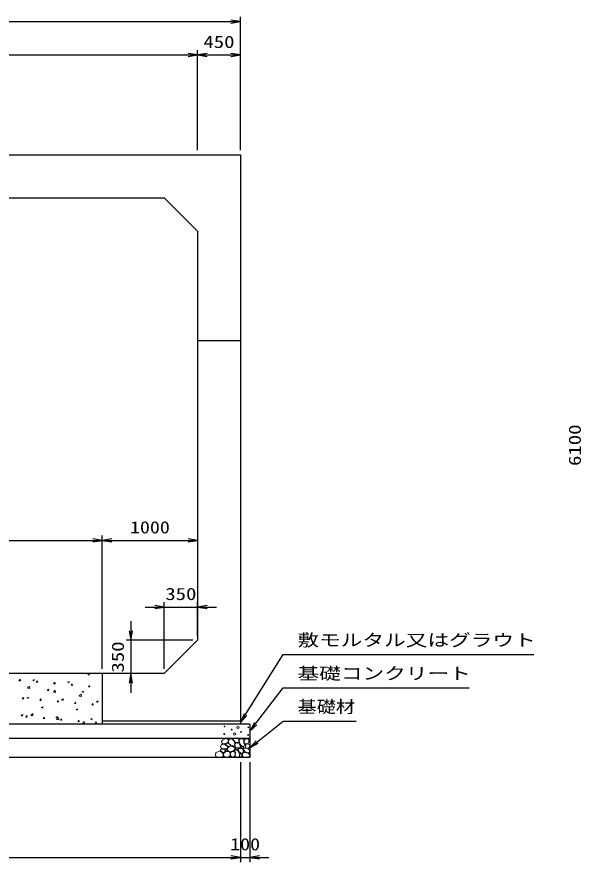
# Model space of a CAD drawing. Units: millimetres at full size. Extents: x 0 to 42050, y 0 to 29700.
# Drawn here: x 22378 to 28304, y 12270 to 21150 of the extents above; entities that cross this region are included whole.
import ezdxf
from ezdxf.enums import TextEntityAlignment as Align

# ---------------------------------------------------------------- set-up
doc = ezdxf.new("R2010")
doc.units = ezdxf.units.MM
for name, color, linetype, lineweight in [('D-DCR-HCHn', 4, 'Continuous', 9), ('D-STR-DIM', 7, 'Continuous', 25), ('D-STR-STRn', 1, 'Continuous', 25), ('D-STR-TXT', 7, 'Continuous', 25)]:
    doc.layers.add(name, color=color, linetype=linetype, lineweight=lineweight)
doc.styles.add('ＭＳ ゴシック', font='')
doc.styles.get('ＭＳ ゴシック').set_extended_font_data('MS Gothic')

# ---------------------------------------------------------------- blocks, each defined once
blk = doc.blocks.new('open_arrow')
at = {"color": 0, "linetype": 'Continuous', "lineweight": -2}
blk.add_lwpolyline([(7.5, 1.25), (0, 0), (7.5, -1.25)], dxfattribs=at)

msp = doc.modelspace()

# ---------------------------------------------------------------- linework, layer by layer
at = {"layer": 'D-DCR-HCHn'}
for p, q in [((23123.018, 14242.901), (23140.803, 14249.728)), ((23123.039, 14242.865), (23135.674, 14234.343)), ((23135.688, 14234.348), (23140.838, 14249.697)), ((22399.613, 14176.076), (22414.795, 14174.748)), ((22399.618, 14176.09), (22411.863, 14190.683)), ((22414.903, 14174.654), (22411.966, 14190.576)), ((22490.135, 14099.177), (22509.919, 14119.796)), ((22512.732, 14095.639), (22509.925, 14119.761)), ((22544.57, 14181.32), (22562.355, 14188.147)), ((22544.592, 14181.285), (22557.226, 14172.763)), ((22557.241, 14172.767), (22562.391, 14188.116)), ((22581.797, 14160.137), (22596.979, 14158.809)), ((22581.802, 14160.151), (22594.047, 14174.744)), ((22597.087, 14158.714), (22594.15, 14174.635)), ((22763.981, 14144.198), (22779.163, 14142.87)), ((22763.987, 14144.212), (22776.232, 14158.805)), ((22779.271, 14142.774), (22776.334, 14158.695)), ((22909.601, 14160.978), (22927.386, 14167.805)), ((22909.623, 14160.942), (22922.257, 14152.42)), ((22922.272, 14152.425), (22927.422, 14167.774)), ((22946.165, 14128.259), (22961.347, 14126.931)), ((22946.172, 14128.273), (22958.417, 14142.866)), ((22961.455, 14126.833), (22958.518, 14142.755)), ((23128.356, 14112.333), (23140.602, 14126.927)), ((23143.638, 14110.893), (23140.702, 14126.814)), ((23274.633, 14140.635), (23275, 14140.776)), ((23274.654, 14140.6), (23275, 14140.366)), ((22490.165, 14099.115), (22512.755, 14095.611)), ((22696.185, 14079.055), (22713.97, 14085.882)), ((22696.206, 14079.019), (22708.841, 14070.497)), ((22708.855, 14070.502), (22714.005, 14085.851)), ((22761.214, 14057.135), (22780.998, 14077.754)), ((22761.244, 14057.072), (22783.834, 14053.568)), ((22783.811, 14053.596), (22781.004, 14077.719)), ((23032.293, 14015.093), (23052.077, 14035.712)), ((23054.89, 14011.554), (23052.083, 14035.676)), ((23061.216, 14058.712), (23079.001, 14065.539)), ((23061.237, 14058.677), (23073.872, 14050.155)), ((23073.886, 14050.16), (23079.036, 14065.509)), ((23128.349, 14112.32), (23143.531, 14110.992)), ((22434.856, 13985.019), (22450.038, 13983.691)), ((22434.861, 13985.033), (22447.106, 13999.626)), ((22450.144, 13983.597), (22447.208, 13999.519)), ((22482.768, 13997.132), (22500.553, 14003.959)), ((22482.79, 13997.097), (22495.424, 13988.575)), ((22495.439, 13988.579), (22500.589, 14003.928)), ((22617.04, 13969.08), (22632.222, 13967.752)), ((22617.046, 13969.094), (22629.291, 13983.687)), ((22632.328, 13967.657), (22629.391, 13983.578)), ((22799.224, 13953.141), (22814.406, 13951.813)), ((22799.23, 13953.155), (22811.476, 13967.748)), ((22814.512, 13951.717), (22811.575, 13967.638)), ((22847.8, 13976.789), (22865.585, 13983.616)), ((22847.821, 13976.754), (22860.455, 13968.232)), ((22860.469, 13968.237), (22865.62, 13983.586)), ((22981.415, 13937.216), (22993.66, 13951.809)), ((22996.696, 13935.776), (22993.759, 13951.698)), ((23032.323, 14015.029), (23054.913, 14011.525)), ((23212.831, 13956.447), (23230.616, 13963.274)), ((23212.852, 13956.412), (23225.486, 13947.89)), ((23225.5, 13947.895), (23230.65, 13963.244)), ((22634.383, 13894.866), (22652.168, 13901.693)), ((22634.404, 13894.832), (22647.039, 13886.309)), ((22647.053, 13886.314), (22652.203, 13901.663)), ((22981.408, 13937.202), (22996.59, 13935.874)), ((22999.415, 13874.524), (23017.199, 13881.351)), ((22999.435, 13874.489), (23012.07, 13865.967)), ((23012.084, 13865.972), (23017.234, 13881.321)), ((23163.592, 13921.263), (23178.774, 13919.935)), ((23163.6, 13921.277), (23175.845, 13935.87)), ((23178.88, 13919.836), (23175.943, 13935.757)), ((22420.967, 13812.943), (22438.752, 13819.77)), ((22420.988, 13812.909), (22433.622, 13804.387)), ((22433.636, 13804.391), (22438.787, 13819.74)), ((22470.099, 13793.963), (22485.281, 13792.634)), ((22470.105, 13793.976), (22482.35, 13808.569)), ((22485.386, 13792.54), (22482.449, 13808.462)), ((22523.81, 13809.709), (22543.594, 13830.328)), ((22523.839, 13809.647), (22546.429, 13806.143)), ((22546.406, 13806.171), (22543.6, 13830.293)), ((22652.283, 13778.024), (22667.465, 13776.695)), ((22652.289, 13778.037), (22664.534, 13792.63)), ((22667.57, 13776.6), (22664.633, 13792.521)), ((22785.998, 13792.601), (22803.783, 13799.428)), ((22786.019, 13792.566), (22798.653, 13784.044)), ((22794.889, 13767.667), (22814.673, 13788.285)), ((22794.918, 13767.604), (22817.508, 13764.1)), ((22798.667, 13784.049), (22803.817, 13799.398)), ((22817.485, 13764.129), (22814.679, 13788.251)), ((22834.474, 13762.098), (22846.719, 13776.691)), ((22849.753, 13760.66), (22846.817, 13776.581)), ((23151.03, 13772.258), (23168.814, 13779.085)), ((23151.05, 13772.224), (23163.684, 13763.702)), ((23163.698, 13763.707), (23168.848, 13779.056)), ((22834.467, 13762.085), (22849.649, 13760.756)), ((23016.651, 13746.146), (23031.833, 13744.817)), ((23016.659, 13746.159), (23028.904, 13760.752)), ((23031.937, 13744.719), (23029, 13760.641)), ((23065.968, 13725.624), (23085.752, 13746.243)), ((23065.997, 13725.561), (23088.587, 13722.058)), ((23088.565, 13722.086), (23085.758, 13746.209)), ((23198.835, 13730.207), (23214.017, 13728.878)), ((23198.843, 13730.22), (23211.088, 13744.813)), ((23214.121, 13728.779), (23211.184, 13744.7))]:
    msp.add_line(p, q, dxfattribs=at)
for points in [[(24531.628, 13461.832), (24526.312, 13466.874), (24519.524, 13475.68), (24517.855, 13483.275), (24521.856, 13497.685), (24535.912, 13508.67), (24556.093, 13507.89), (24583.302, 13493.001), (24592.914, 13480.757), (24589.848, 13466.784), (24580.222, 13460.04), (24571.401, 13459.145), (24557.637, 13459.524), (24544.192, 13461.002)], [(24592.988, 13529.601), (24599.036, 13535.086), (24600.103, 13540.792), (24596.586, 13553.305), (24586.29, 13567.61), (24563.996, 13566.105), (24542.429, 13555.811), (24527.805, 13535.597), (24529.979, 13522.456), (24536.98, 13515.716), (24548.231, 13513.215), (24564.489, 13517.483), (24585.711, 13524.481)], [(24620.202, 13495.711), (24618.546, 13489.566), (24612.989, 13485.193), (24600.81, 13483.302), (24589.695, 13489.802), (24579.408, 13499.138), (24570.142, 13507.333), (24570.365, 13513.462), (24576.264, 13518.875), (24590.797, 13520.356), (24603.53, 13514.383), (24612.989, 13505.165), (24617.719, 13500.556)], [(24651.553, 13486.214), (24664.311, 13490.569), (24665.575, 13518.678), (24652.488, 13547.359), (24635.552, 13563.536), (24603.597, 13557.032), (24600.867, 13521.913), (24611.184, 13509.876), (24639.261, 13494.301)], [(24716.015, 13508.431), (24727.573, 13480.693), (24718.327, 13469.136), (24690.589, 13469.136), (24679.032, 13473.759), (24667.475, 13489.939), (24667.475, 13503.808), (24679.032, 13522.299), (24692.901, 13524.611)], [(24755.31, 13563.906), (24762.244, 13543.102), (24759.933, 13519.988), (24776.113, 13494.562), (24755.31, 13483.005), (24732.195, 13494.562), (24718.327, 13513.053), (24713.704, 13543.102), (24718.327, 13559.283), (24732.195, 13566.217)], [(24773.802, 13561.594), (24794.605, 13566.217), (24813.096, 13556.971), (24815.408, 13536.168), (24810.785, 13519.988), (24787.67, 13513.053), (24771.49, 13513.053), (24764.556, 13524.611), (24764.556, 13550.037)], [(24817.719, 13503.808), (24824.654, 13483.005), (24815.408, 13469.136), (24792.293, 13466.824), (24776.512, 13473.599), (24783.048, 13489.939), (24778.425, 13499.185), (24787.67, 13508.431), (24801.539, 13513.053)], [(24515.028, 13372.493), (24530.163, 13374.274), (24540.134, 13379.787), (24544.165, 13392.722), (24544.055, 13404.963), (24534.828, 13421.678), (24516.758, 13432.822), (24489.269, 13428.403), (24467.547, 13420.334), (24462.357, 13396.125), (24466.97, 13378.257), (24488.116, 13372.877)], [(24547.403, 13420.331), (24557.105, 13425.079), (24564.11, 13433.822), (24564.281, 13445.084), (24560.058, 13455.627), (24544.811, 13457.625), (24529.946, 13458.018), (24515.519, 13452.512), (24513.151, 13443.273), (24525.46, 13432.195), (24540.445, 13423.15)], [(24612.648, 13423.637), (24597.694, 13432.556), (24571.56, 13432.292), (24550.07, 13413.525), (24546.357, 13384.899), (24560.147, 13374.245), (24596.902, 13371.871), (24613.269, 13381.633), (24617.828, 13404.06)], [(24575.029, 13435.265), (24570.817, 13438.446), (24567.314, 13443.505), (24567.19, 13450.431), (24571.586, 13456.067), (24579.231, 13457.977), (24585.644, 13456.179), (24587.296, 13450.442), (24588.104, 13444.835), (24587.119, 13437.456), (24581.025, 13434.127)], [(24611.797, 13429.532), (24647.171, 13436.129), (24662.218, 13448.266), (24666.97, 13467.263), (24652.287, 13481.629), (24623.677, 13489.69), (24602.03, 13476.761), (24588.039, 13459.347), (24591.998, 13441.67)], [(24660.412, 13377.783), (24641.15, 13373.503), (24624.028, 13382.064), (24621.888, 13401.326), (24624.032, 13424.878), (24647.571, 13432.327), (24662.553, 13428.603), (24668.973, 13412.027), (24668.973, 13388.484)], [(24677.534, 13375.643), (24671.114, 13394.905), (24673.254, 13416.308), (24658.272, 13439.85), (24677.534, 13450.551), (24698.937, 13439.85), (24711.778, 13422.728), (24716.059, 13394.905), (24711.778, 13379.924), (24698.937, 13373.503)], [(24681.815, 13450.551), (24671.114, 13459.112), (24675.394, 13465.533), (24690.376, 13465.533), (24696.796, 13463.393), (24701.077, 13454.832), (24694.656, 13448.411)], [(24713.918, 13427.009), (24703.217, 13452.692), (24711.778, 13463.393), (24737.461, 13463.393), (24748.162, 13459.112), (24758.863, 13444.131), (24758.863, 13431.289), (24748.162, 13414.167), (24735.321, 13412.027)], [(24718.199, 13379.924), (24718.199, 13405.606), (24728.9, 13412.027), (24739.601, 13405.606), (24741.741, 13390.625), (24739.601, 13377.783), (24724.619, 13373.503)], [(24750.687, 13483.005), (24762.244, 13473.759), (24757.621, 13466.824), (24741.441, 13466.824), (24734.507, 13469.136), (24729.884, 13478.382), (24736.818, 13485.316)], [(24765.284, 13373.503), (24750.302, 13379.924), (24746.022, 13401.326), (24754.583, 13416.308), (24769.565, 13420.588), (24788.827, 13418.448), (24810.229, 13409.887), (24820.93, 13397.045), (24820.93, 13382.064), (24814.51, 13373.503), (24788.827, 13375.643)], [(24773.845, 13427.009), (24756.723, 13452.692), (24758.863, 13459.112), (24782.406, 13465.533), (24803.808, 13463.393), (24818.79, 13450.551), (24820.93, 13435.57), (24818.79, 13420.588), (24801.668, 13416.308)]]:
    msp.add_lwpolyline(points, close=True, dxfattribs=at)
msp.add_lwpolyline([(24681.568, 13568.547), (24698.907, 13566.446), (24710.742, 13558.701), (24710.374, 13539.819), (24704.486, 13526.087), (24689.975, 13526.185), (24669.893, 13529.153), (24660.201, 13543.689), (24650.918, 13553.492), (24648.116, 13564.345), (24660.901, 13568.547), (24681.918, 13568.547)], dxfattribs=at)
for centre, radius in [((24557.803, 13695.221), 4.5), ((24699.996, 13686.145), 11.25), ((24808.909, 13686.145), 4.5), ((24556.091, 13614.955), 4.5), ((24633.437, 13662.459), 4.5), ((24665.004, 13614.955), 11.25), ((24731.563, 13638.641), 4.5), ((24807.197, 13605.879), 4.5)]:
    msp.add_circle(centre, radius, dxfattribs=at)
at = {"layer": 'D-STR-DIM'}
for p, q in [((24725, 19750), (24725, 21150)), ((17325, 21100), (24725, 21100)), ((24275, 19750), (24275, 20800)), ((24275, 19750), (24275, 20800)), ((24725, 19750), (24725, 20800)), ((17775, 20750), (24275, 20750)), ((24275, 20750), (24725, 20750)), ((18775, 15650), (23275, 15650)), ((23275, 14300), (23275, 15700)), ((23275, 14300), (23275, 15700)), ((23275, 15650), (24275, 15650)), ((23725, 14950), (24475, 14950)), ((23925, 14300), (23925, 15000)), ((24275, 14650), (24275, 15000)), ((23575, 14800), (23575, 14050)), ((24225, 14600), (23525, 14600)), ((23875, 14250), (23525, 14250)), ((24725, 13320), (24725, 12270)), ((24725, 13320), (24725, 12270)), ((24825, 13320), (24825, 12270)), ((17325, 12320), (24725, 12320)), ((24525, 12320), (25025, 12320))]:
    msp.add_line(p, q, dxfattribs=at)
at = {"layer": 'D-STR-STRn'}
for p, q in [((17325, 19700), (24725, 19700)), ((24725, 19700), (24725, 13750)), ((18125, 19250), (23925, 19250)), ((24275, 18900), (23925, 19250)), ((24275, 18900), (24275, 14600)), ((24275, 17750), (24725, 17750)), ((23925, 14250), (24275, 14600)), ((23925, 14250), (18125, 14250)), ((23275, 14250), (23275, 13720)), ((24825, 13720), (17225, 13720)), ((24725, 13750), (23275, 13750)), ((24725, 13750), (24725, 13720)), ((24825, 13720), (24825, 13370)), ((24825, 13570), (17225, 13570)), ((24825, 13370), (17225, 13370))]:
    msp.add_line(p, q, dxfattribs=at)
at = {"layer": 'D-STR-TXT'}
for points in [[(24725, 13735), (25175, 14450), (25275, 14450), (27808.756, 14450)], [(24825, 13645), (25175, 14100), (25275, 14100), (27126.523, 14100)], [(24825, 13470), (25175, 13750), (25275, 13750), (25939.721, 13750)]]:
    msp.add_lwpolyline(points, dxfattribs=at)

# ---------------------------------------------------------------- block references
at = {"layer": 'D-STR-DIM', "xscale": 13.3, "yscale": 13.3}
for p, rotation in [((24725, 21100), 180), ((24275, 20750), 180), ((24725, 20750), 180), ((23275, 15650), 180), ((24275, 15650), 180), ((23925, 14950), 180), ((23575, 14600), 90), ((23575, 14250), 270), ((24725, 12320), 180), ((24725, 12320), 180)]:
    msp.add_blockref('open_arrow', p, dxfattribs=dict(at, rotation=rotation))
for p in [(24275, 20750), (23275, 15650), (24275, 14950), (24825, 12320)]:
    msp.add_blockref('open_arrow', p, dxfattribs=at)
at = {"layer": 'D-STR-TXT', "xscale": 13.3, "yscale": 13.3}
for p, rotation in [((24725, 13735), 57.8), ((24825, 13645), 52.4), ((24825, 13470), 38.7)]:
    msp.add_blockref('open_arrow', p, dxfattribs=dict(at, rotation=rotation))

# ---------------------------------------------------------------- texts
at = {"layer": 'D-STR-DIM', "style": 'ＭＳ ゴシック'}
for s, width, p in [('450', 1.25, (24500, 20887.5)), ('1000', 1.2, (23775, 15787.5)), ('350', 1.25, (24100, 15087.5)), ('100', 1.2, (24775, 12457.5))]:
    msp.add_text(s, height=128.3, dxfattribs=dict(at, width=width)).set_placement(p, align=Align.MIDDLE_CENTER)
at = {"layer": 'D-STR-DIM', "style": 'ＭＳ ゴシック', "width": 1.25}
for s, p in [('6100', (28237.5, 16650)), ('350', (23437.5, 14425))]:
    msp.add_text(s, height=128.3, rotation=90, dxfattribs=at).set_placement(p, align=Align.MIDDLE_CENTER)
at = {"layer": 'D-STR-TXT', "style": 'ＭＳ ゴシック'}
for s, width, p in [('敷モルタル又はグラウト', 1.3, (25325, 14500)), ('基礎コンクリート', 1.3, (25325, 14150)), ('基礎材', 1.15, (25325, 13800))]:
    msp.add_text(s, height=128.3, dxfattribs=dict(at, width=width)).set_placement(p, align=Align.BOTTOM_LEFT)

doc.saveas('drawing.dxf')
